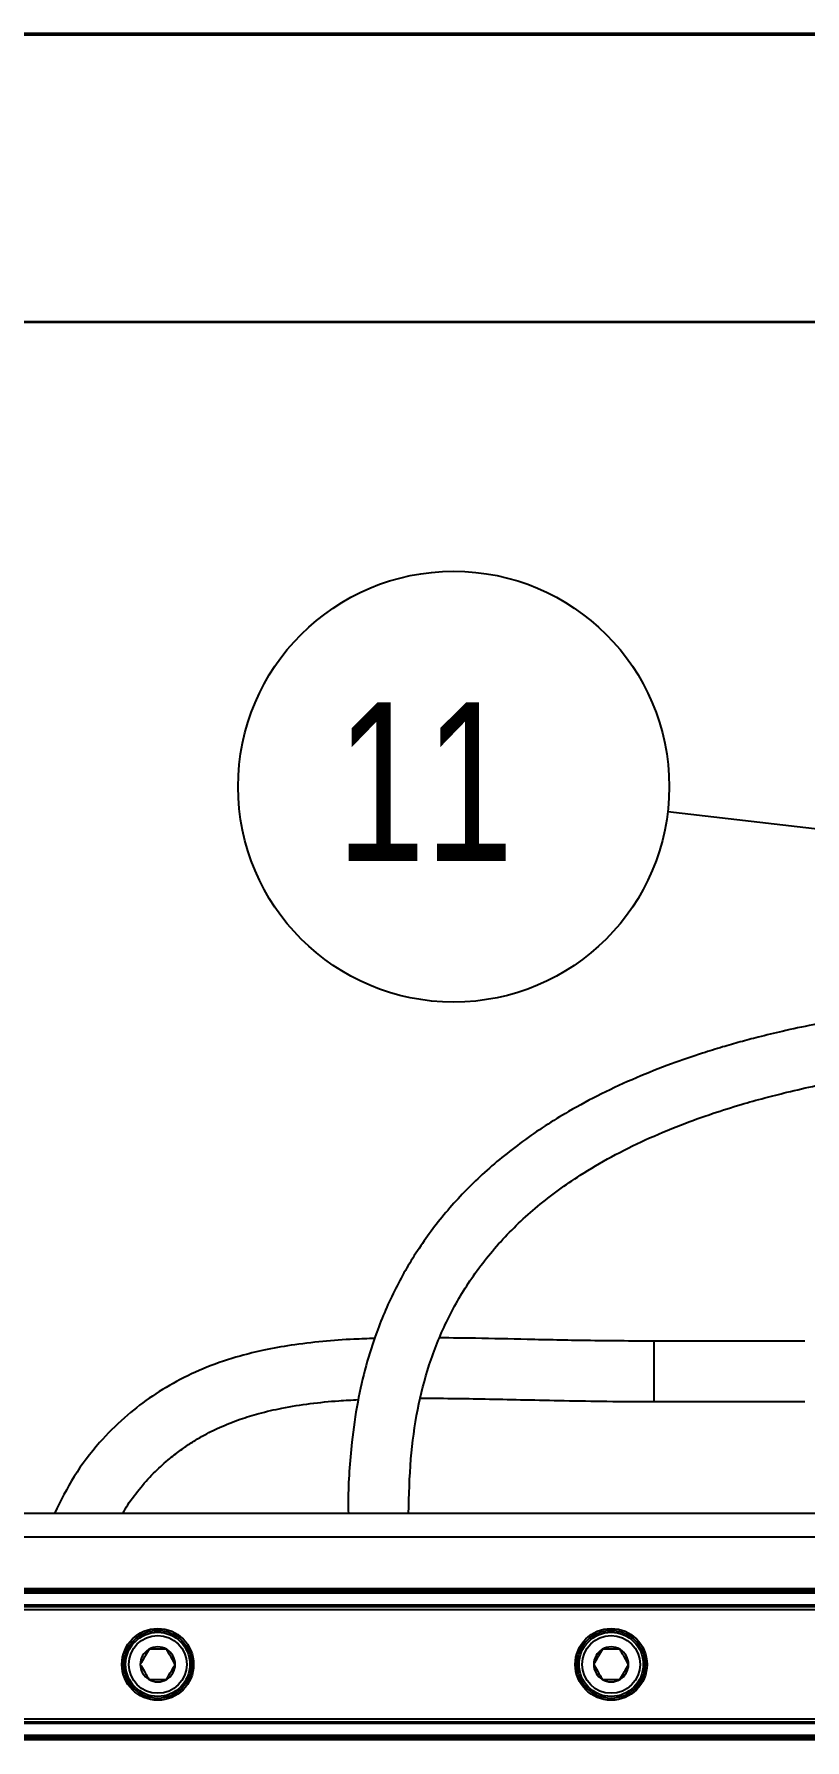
# Model space of a CAD drawing. Header units: millimetres. Extents: x 0 to 279, y 0 to 216.
# Drawn here: x 184.91 to 201.91, y 178.25 to 215.9 of the extents above; entities that cross this region are included whole.
import ezdxf

# ---------------------------------------------------------------- set-up
doc = ezdxf.new("R2010")
doc.units = ezdxf.units.MM
doc.layers.add('DIM', color=1, linetype='Continuous')
doc.layers.add('PAGE_BORDER', color=7, linetype='Continuous')
doc.styles.add('SLDTEXTSTYLE0', font='TXT', dxfattribs={"width": 0.75})
doc.dimstyles.new('SLDDIMSTYLE0', dxfattribs={"dimtxt": 0.18, "dimasz": 3.302, "dimexe": 0, "dimexo": 0.0625, "dimgap": 0, "dimtad": 0, "dimtih": 1, "dimtoh": 1, "dimdec": 0, "dimrnd": 1e-09, "dimzin": 0, "dimdsep": 46, "dimtxsty": 'Standard', "dimsah": 1, "dimcen": 0.09, "dimadec": 0, "dimazin": 0, "dimtfac": 3.302, "dimtdec": 0, "dimtofl": 0, "dimtmove": 0, "dimatfit": 3, "dimfxl": 0, "dimfrac": 2, "dimtolj": 1, "dimtzin": 0, "dimarcsym": 0})

# ---------------------------------------------------------------- blocks, each defined once
blk = doc.blocks.new('SW_NOTE_13')
at = {"layer": 'DIM', "color": 0}
blk.add_circle((-4.723, 0.552), 4.755, dxfattribs=at)
at = {"layer": 'DIM', "color": 0, "insert": (-7.309, 2.415), "char_height": 3.5, "attachment_point": 1, "style": 'SLDTEXTSTYLE0'}
blk.add_mtext('11', dxfattribs=at)

msp = doc.modelspace()

# ---------------------------------------------------------------- linework, layer by layer
at = {"color": 7, "linetype": 'Continuous', "lineweight": 50}
msp.add_line((0, 215.9), (279.4, 215.9), dxfattribs=at)
at = {"color": 7, "linetype": 'Continuous', "lineweight": 25}
for p, q in [((201.905, 187.054), (198.572, 187.054)), ((198.572, 185.721), (201.905, 185.721)), ((240.966, 183.254), (151.42, 183.254)), ((236.259, 181.588), (151.42, 181.588)), ((236.176, 181.536), (151.42, 181.536)), ((234.966, 181.229), (151.42, 181.229)), ((234.966, 181.193), (151.42, 181.193)), ((234.966, 181.127), (151.42, 181.127)), ((234.966, 178.715), (151.42, 178.715)), ((234.966, 178.649), (151.42, 178.649)), ((234.966, 178.613), (151.42, 178.613)), ((236.176, 178.306), (151.42, 178.306)), ((236.259, 178.254), (151.42, 178.254))]:
    msp.add_line(p, q, dxfattribs=at)
at = {"color": 8, "linetype": 'Continuous', "lineweight": 25}
for p, q in [((198.572, 187.054), (198.572, 186.193)), ((198.572, 186.193), (198.572, 185.721)), ((240.966, 182.726), (151.42, 182.726)), ((236.22, 181.563), (151.42, 181.563)), ((236.105, 181.491), (151.42, 181.491)), ((236.105, 178.351), (151.42, 178.351)), ((236.22, 178.279), (151.42, 178.279))]:
    msp.add_line(p, q, dxfattribs=at)
at = {"color": 7, "linetype": 'Continuous', "lineweight": 25}
for centre, radius in [((187.632, 179.921), 0.792), ((197.632, 179.921), 0.792), ((187.632, 179.921), 0.75), ((187.632, 179.921), 0.708), ((187.632, 179.921), 0.638), ((197.632, 179.921), 0.75), ((197.632, 179.921), 0.708), ((197.632, 179.921), 0.638)]:
    msp.add_circle(centre, radius, dxfattribs=at)
for centre, start, end in [((187.632, 179.921), 120, 180), ((187.632, 179.921), 60, 120), ((187.632, 179.921), 0, 60), ((197.632, 179.921), 120, 180), ((197.632, 179.921), 60, 120), ((197.632, 179.921), 0, 60), ((187.632, 179.921), 180, 240), ((187.632, 179.921), 240, 300), ((187.632, 179.921), 300, 0), ((197.632, 179.921), 180, 240), ((197.632, 179.921), 240, 300), ((197.632, 179.921), 300, 0)]:
    msp.add_arc(centre, 0.385, start, end, dxfattribs=at)
for points, knots in [([(210.068, 194.723), (209.571, 194.719), (208.622, 194.713), (207.265, 194.659), (206.039, 194.579), (204.941, 194.476), (203.916, 194.351), (202.976, 194.207), (202.131, 194.049), (201.452, 193.905), (200.917, 193.775), (200.479, 193.659), (200.071, 193.542), (199.563, 193.385), (198.927, 193.166), (198.181, 192.871), (197.422, 192.522), (196.575, 192.067), (195.683, 191.49), (194.789, 190.76), (194.023, 189.968), (193.384, 189.124), (192.857, 188.22), (192.48, 187.346), (192.212, 186.501), (192.026, 185.691), (191.887, 184.693), (191.827, 183.87), (191.834, 183.346), (191.836, 183.254)], [0, 0, 0, 0, 0.060353, 0.115444, 0.165366, 0.210237, 0.250196, 0.291876, 0.326962, 0.355719, 0.378359, 0.395249, 0.411974, 0.431108, 0.461205, 0.495449, 0.530669, 0.564843, 0.614808, 0.662303, 0.707302, 0.750348, 0.791917, 0.83494, 0.866135, 0.899695, 0.935915, 0.988731, 1, 1, 1, 1]), ([(193.165, 183.254), (193.174, 183.654), (193.192, 184.422), (193.343, 185.522), (193.602, 186.539), (193.983, 187.497), (194.508, 188.417), (195.185, 189.278), (196.006, 190.058), (196.842, 190.664), (197.644, 191.136), (198.386, 191.505), (199.135, 191.82), (199.843, 192.075), (200.463, 192.269), (201.006, 192.421), (201.558, 192.561), (202.213, 192.711), (203.036, 192.869), (203.957, 193.013), (204.966, 193.14), (206.044, 193.243), (207.26, 193.325), (208.616, 193.379), (209.568, 193.386), (210.068, 193.389)], [0, 0, 0, 0, 0.053353, 0.102316, 0.147241, 0.1925, 0.239113, 0.288468, 0.339521, 0.392079, 0.428565, 0.466389, 0.50485, 0.539316, 0.568606, 0.592894, 0.615491, 0.645379, 0.6829, 0.728491, 0.771072, 0.819321, 0.873445, 0.933622, 1, 1, 1, 1]), ([(192.417, 187.113), (192.264, 187.108), (191.882, 187.097), (191.266, 187.051), (190.602, 186.974), (189.994, 186.865), (189.371, 186.713), (188.72, 186.495), (188.045, 186.181), (187.435, 185.804), (186.863, 185.354), (186.299, 184.787), (185.767, 184.09), (185.492, 183.531), (185.355, 183.254)], [0, 0, 0, 0, 0.052512, 0.131734, 0.212414, 0.281953, 0.343812, 0.432487, 0.518018, 0.601578, 0.683973, 0.777437, 0.889933, 1, 1, 1, 1]), ([(198.572, 187.054), (198.077, 187.057), (197.146, 187.062), (195.835, 187.091), (194.76, 187.117), (194.12, 187.124), (193.861, 187.127)], [0, 0, 0, 0, 0.314967, 0.591635, 0.834978, 1, 1, 1, 1]), ([(186.86, 183.254), (186.897, 183.317), (187.014, 183.52), (187.253, 183.831), (187.562, 184.171), (187.87, 184.449), (188.146, 184.661), (188.392, 184.826), (188.664, 184.988), (189.013, 185.164), (189.428, 185.329), (189.891, 185.471), (190.406, 185.589), (190.995, 185.681), (191.557, 185.739), (191.911, 185.756), (192.054, 185.763)], [0, 0, 0, 0, 0.037594, 0.121012, 0.204609, 0.27784, 0.336233, 0.382437, 0.426745, 0.493499, 0.574238, 0.643555, 0.727561, 0.829104, 0.93057, 1, 1, 1, 1]), ([(193.432, 185.795), (193.698, 185.794), (194.203, 185.793), (194.969, 185.777), (195.756, 185.76), (196.62, 185.741), (197.567, 185.725), (198.227, 185.722), (198.572, 185.721)], [0, 0, 0, 0, 0.155584, 0.294842, 0.447696, 0.615299, 0.798923, 1, 1, 1, 1]), ([(187.44, 180.254), (187.412, 180.207), (187.365, 180.125), (187.297, 180.006), (187.262, 179.947), (187.247, 179.921)], [0, 0, 0, 0, 0.439122, 0.751371, 1, 1, 1, 1]), ([(187.825, 180.254), (187.803, 180.254), (187.741, 180.254), (187.628, 180.254), (187.518, 180.254), (187.459, 180.254), (187.44, 180.254)], [0, 0, 0, 0, 0.180942, 0.506293, 0.843975, 1, 1, 1, 1]), ([(188.017, 179.921), (187.99, 179.969), (187.942, 180.05), (187.874, 180.169), (187.84, 180.228), (187.825, 180.254)], [0, 0, 0, 0, 0.439122, 0.751371, 1, 1, 1, 1]), ([(197.44, 180.254), (197.412, 180.207), (197.365, 180.125), (197.297, 180.006), (197.262, 179.947), (197.247, 179.921)], [0, 0, 0, 0, 0.439122, 0.751371, 1, 1, 1, 1]), ([(197.825, 180.254), (197.803, 180.254), (197.741, 180.254), (197.628, 180.254), (197.518, 180.254), (197.459, 180.254), (197.44, 180.254)], [0, 0, 0, 0, 0.180942, 0.506293, 0.843975, 1, 1, 1, 1]), ([(198.017, 179.921), (197.99, 179.969), (197.942, 180.05), (197.874, 180.169), (197.84, 180.228), (197.825, 180.254)], [0, 0, 0, 0, 0.439122, 0.751371, 1, 1, 1, 1]), ([(187.247, 179.921), (187.275, 179.873), (187.322, 179.792), (187.391, 179.673), (187.425, 179.614), (187.44, 179.588)], [0, 0, 0, 0, 0.439122, 0.751371, 1, 1, 1, 1]), ([(187.44, 179.588), (187.459, 179.588), (187.518, 179.588), (187.628, 179.588), (187.741, 179.588), (187.803, 179.588), (187.825, 179.588)], [0, 0, 0, 0, 0.156025, 0.493707, 0.819058, 1, 1, 1, 1]), ([(187.825, 179.588), (187.852, 179.635), (187.899, 179.717), (187.968, 179.836), (188.002, 179.895), (188.017, 179.921)], [0, 0, 0, 0, 0.439122, 0.751371, 1, 1, 1, 1]), ([(197.247, 179.921), (197.275, 179.873), (197.322, 179.792), (197.391, 179.673), (197.425, 179.614), (197.44, 179.588)], [0, 0, 0, 0, 0.439122, 0.751371, 1, 1, 1, 1]), ([(197.44, 179.588), (197.459, 179.588), (197.518, 179.588), (197.628, 179.588), (197.741, 179.588), (197.803, 179.588), (197.825, 179.588)], [0, 0, 0, 0, 0.156025, 0.493707, 0.819058, 1, 1, 1, 1]), ([(197.825, 179.588), (197.852, 179.635), (197.899, 179.717), (197.968, 179.836), (198.002, 179.895), (198.017, 179.921)], [0, 0, 0, 0, 0.439122, 0.751371, 1, 1, 1, 1])]:
    msp.add_open_spline(points, degree=3, knots=knots, dxfattribs=at)
at = {"layer": 'PAGE_BORDER', "lineweight": 35}
msp.add_line((6.35, 209.55), (273.05, 209.55), dxfattribs=at)

# ---------------------------------------------------------------- block references
at = {"layer": 'DIM'}
msp.add_blockref('SW_NOTE_13', (198.882, 198.739), dxfattribs=at)

# ---------------------------------------------------------------- leaders
msp.add_leader([(212.686, 197.126), (198.882, 198.739)], dimstyle='SLDDIMSTYLE0', dxfattribs=at)

doc.saveas('drawing.dxf')
